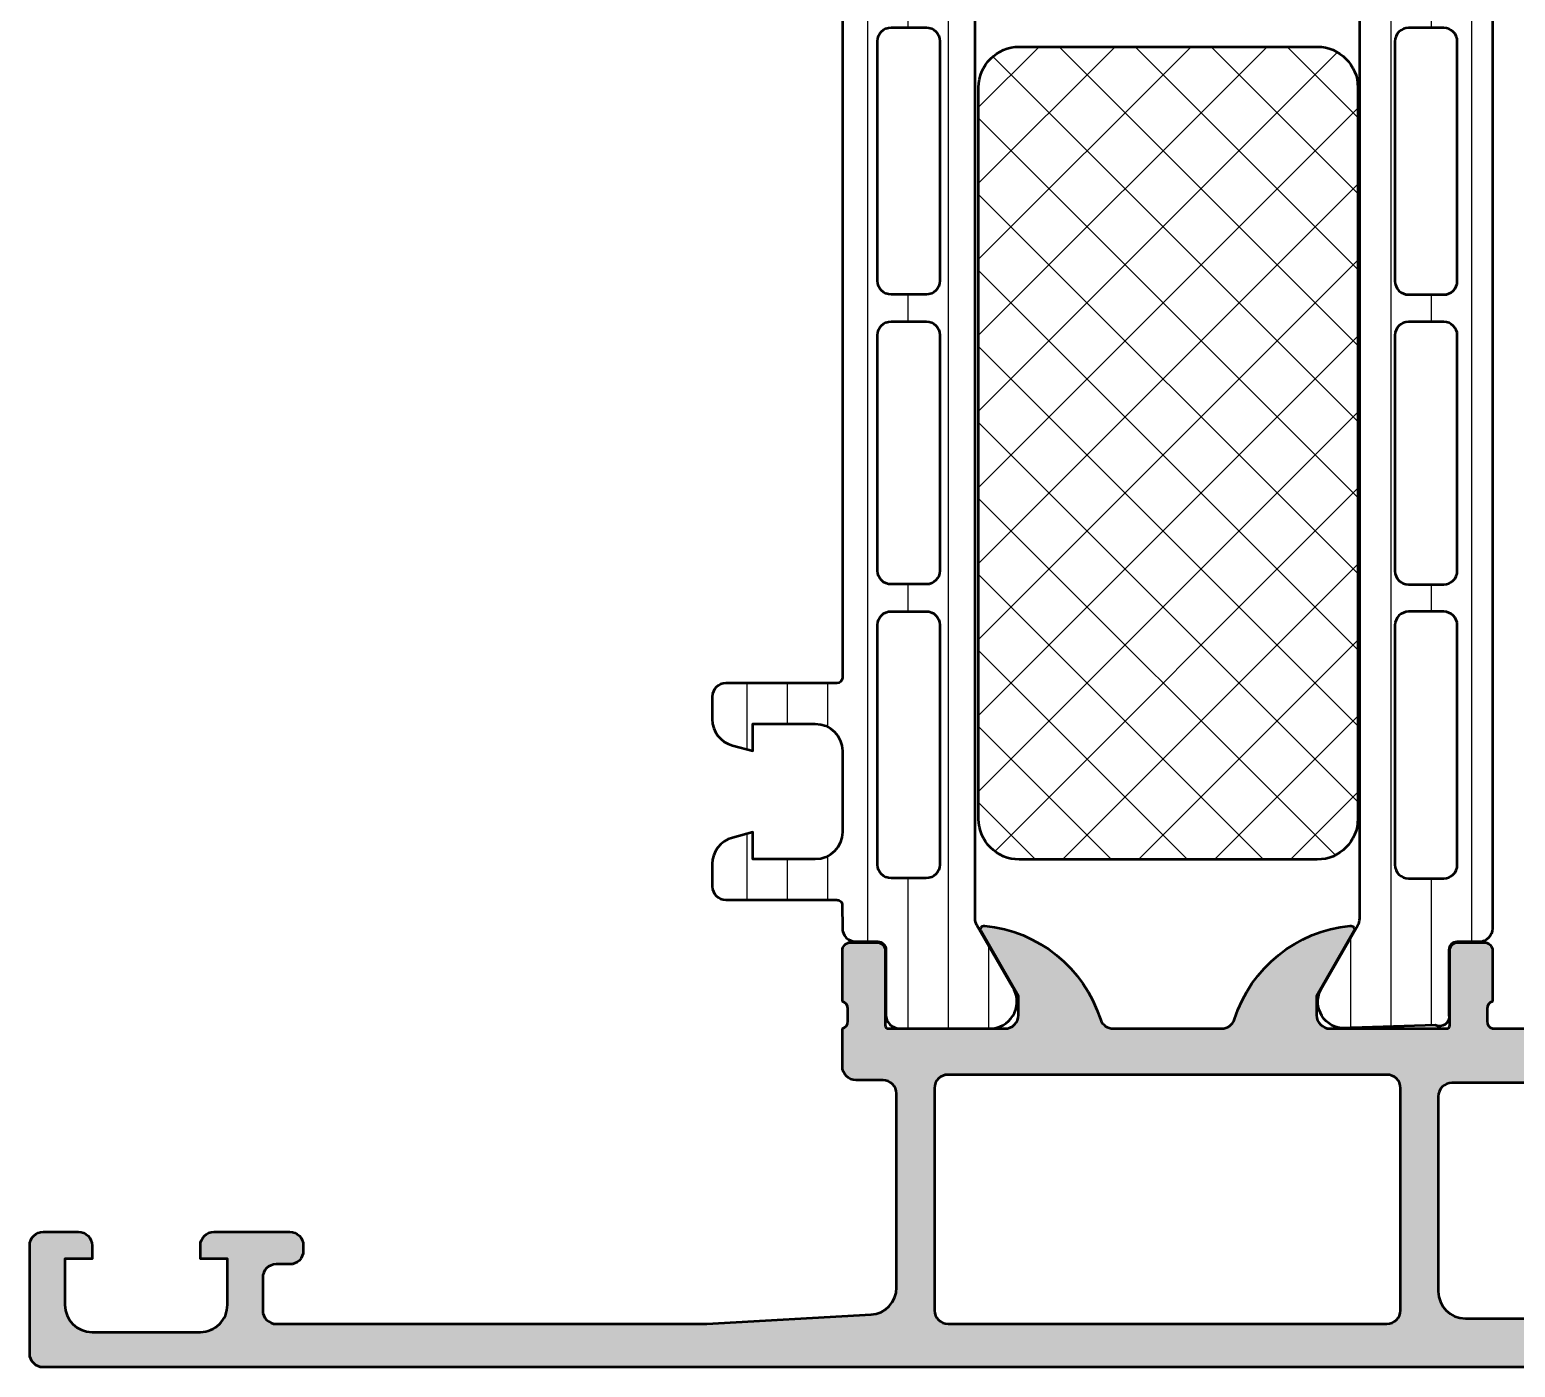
# Model space of a CAD drawing. Extents: x -25 to 59, y 0 to 75.
# Drawn here: x -25 to 29.8, y 0 to 49.4 of the extents above; entities that cross this region are included whole.
import ezdxf

# ---------------------------------------------------------------- set-up
doc = ezdxf.new("R2010")
doc.units = 0
for name, color, linetype, lineweight in [('0S-Alu contour', 7, 'Continuous', 50), ('0S-Alu hatch', 252, 'Continuous', 25), ('0S-Plastic contour', 254, 'Continuous', 50), ('0S-Plastic hatch', 253, 'Continuous', 25), ('0S-PT contour', 91, 'Continuous', 50), ('0S-PT hatch', 103, 'Continuous', 25)]:
    doc.layers.add(name, color=color, linetype=linetype, lineweight=lineweight)
pattern_1 = [(90, (0, 0), (-1.4859, 0), [])]

# ---------------------------------------------------------------- blocks, each defined once
blk = doc.blocks.new('347130__CFEBAF67_AD6A_44CB_8429_B326CF3AA786_')
at = {"layer": '0S-Alu hatch'}
h = blk.add_hatch(color=256, dxfattribs=at)
edge = h.paths.add_edge_path()
edge.add_line((33.79990386414283, 11.99997064208774), (33.79990386414283, 10.99999952698023))
edge.add_ellipse((33.29990081927386, 11.00000257184423), major_axis=(-0.5000030448782468, 0), ratio=1, start_angle=90.00035232923187, end_angle=179.9996510864114, ccw=False)
edge.add_line((33.29990389394516, 10.49999952697544), (27.5000000839209, 10.49999952697544))
edge.add_arc((27.49999644456426, 10.00000316633208), 0.4999963606566139, 89.99958295741384, 180.0004170428646)
edge.add_line((27.00000008392089, 9.999999526973014), (27.00000008392089, 2.800003055570414))
edge.add_arc((28.00001990706872, 2.800022878718237), 1.000019823344302, 180.0011357606123, 269.9988642398071)
edge.add_line((28.00000008392089, 1.800003055570414), (31.29998787688964, 1.800003055570414))
edge.add_arc((31.30001889232068, 2.799971920933785), 0.9999688658443677, 269.9982228913725, 360.0017839387354)
edge.add_line((32.29998775768036, 2.800003055568993), (32.29998775768036, 4.500000003812601))
edge.add_line((32.29998775768036, 4.500000003812601), (32.89999386119598, 4.500000003812601))
edge.add_line((32.89999386119598, 4.500000003812601), (34, 3.400001529691508))
edge.add_line((34, 3.400001529691508), (34, 0))
edge.add_line((34, 0), (-24.50000659179932, 0))
edge.add_ellipse((-24.50001022786223, 0.4999963639371146), major_axis=(-0.4999963639503421, 0), ratio=1, start_angle=-0.0004171022873720176, end_angle=90.00041666514761, ccw=False)
edge.add_line((-25.00000659179932, 0.500000003814762), (-25.00000659179932, 4.500000003812601))
edge.add_ellipse((-24.50001023115597, 4.500003643169236), major_axis=(-0.4999963606566033, 0), ratio=1, start_angle=-90.0004170425886, end_angle=0.00041704286462618256, ccw=False)
edge.add_line((-24.50000659179931, 5.000000003812601), (-23.19998828125246, 5.000000003812601))
edge.add_ellipse((-23.19996802631575, 4.500050774159845), major_axis=(-0.4999492300630659, 0), ratio=1, start_angle=179.9941815559629, end_angle=270.00232128047844, ccw=False)
edge.add_line((-22.70001879883057, 4.500000003812772), (-22.70001879883057, 4.000000003812601))
edge.add_line((-22.70001879883057, 4.000000003812601), (-23.70001879883057, 4.000000003812601))
edge.add_line((-23.70001879883057, 4.000000003812601), (-23.70001879883057, 2.300003055570414))
edge.add_arc((-22.69997562033102, 2.300046234069966), 1.000043179431696, 180.002473839011, 269.9975261610281)
edge.add_line((-22.70001879883057, 1.300003055570414), (-18.69998828125243, 1.300003055570414))
edge.add_arc((-18.6999715491229, 2.299955806839037), 0.9999527514086096, 269.9990412742975, 360.0027072808267)
edge.add_line((-17.70001879883056, 2.300003055570684), (-17.70001879883058, 4.000000003812601))
edge.add_line((-17.70001879883058, 4.000000003812601), (-18.70001879883057, 4.000000003812601))
edge.add_line((-18.70001879883057, 4.000000003812601), (-18.70001879883057, 4.500000003812601))
edge.add_ellipse((-18.19997006305657, 4.4999512680386), major_axis=(-0.5000487381489455, 0), ratio=1, start_angle=270.00558416400594, end_angle=359.99441583604505, ccw=False)
edge.add_line((-18.20001879883055, 5.000000003812601), (-15.40000048828372, 5.000000003812601))
edge.add_ellipse((-15.399986688299, 4.500013803797315), major_axis=(-0.4999862002057379, 0), ratio=1, start_angle=179.9984185945516, end_angle=270.0015814054101, ccw=False)
edge.add_line((-14.9000004882837, 4.500000003812246), (-14.9000004882837, 4.300003055570414))
edge.add_ellipse((-15.39998760670751, 4.299990173994231), major_axis=(-0.4999871185897497, 0), ratio=1, start_angle=89.9985238420715, end_angle=180.0014761580921, ccw=False)
edge.add_line((-15.4000004882837, 3.800003055570414), (-15.9000004882837, 3.800003055570414))
edge.add_arc((-15.89999774741607, 3.300000314702799), 0.5000027408751319, 90.00031407857217, 179.9996859215192)
edge.add_line((-16.40000048828369, 3.300003055569618), (-16.4000004882837, 2.099998477933695))
edge.add_arc((-15.90000412764034, 2.09999483857706), 0.4999963606566104, 179.9995829571354, 270.0004170425862)
edge.add_line((-15.9000004882837, 1.599998477933695), (-6.5917993304e-06, 1.599998477933695))
edge.add_line((-6.5917993304e-06, 1.599998477933695), (6.057028854367666, 1.946113590238383))
edge.add_arc((6.000000829264611, 2.944476824613388), 0.9999906716559225, 273.2692693520103, 360.0006706298243)
edge.add_line((6.999991500852035, 2.944488529202686), (6.999991500852048, 10.09999800109652))
edge.add_arc((6.499991500852037, 10.09999800109652), 0.5000000000000107, 0, 90.0000000000004)
edge.add_line((6.499991500852034, 10.59999800109654), (5.500029919431146, 10.59999800109654))
edge.add_ellipse((5.500029919431146, 11.09999800109653), major_axis=(-0.4999999999999965, 0), ratio=1, start_angle=0, end_angle=90, ccw=False)
edge.add_line((5.00002991943115, 11.09999800109653), (5.00002991943115, 12.49997064208774))
edge.add_arc((4.921193472888121, 12.76749123408086), 0.2788950563274202, 286.4198764194897, 361.164589374096)
edge.add_line((5.200030919431154, 12.77315964207922), (5.20003091943115, 13.22675364207923))
edge.add_arc((4.921162823787988, 13.23241430155629), 0.2789255417371434, 358.8371299271138, 433.5754054446454)
edge.add_line((5.000029919431153, 13.49995764207922), (5.000029919431153, 15.37996864208774))
edge.add_ellipse((5.300029919431161, 15.37996864208773), major_axis=(-0.3000000000000078, 0), ratio=1, start_angle=269.9999999999993, end_angle=360, ccw=False)
edge.add_line((5.300029919431165, 15.67996864208774), (6.280004238473932, 15.67996864208774))
edge.add_ellipse((6.28000423847394, 15.37996864208774), major_axis=(-0.3000000000000007, 0), ratio=1, start_angle=180, end_angle=270.00000000000136, ccw=False)
edge.add_line((6.58000423847394, 15.37996864208774), (6.580004238473933, 12.61997064208773))
edge.add_arc((6.700004238473924, 12.61997064208774), 0.1199999999999903, 180, 270.0000000000033)
edge.add_line((6.700004238473931, 12.49997064208775), (11.00002991943114, 12.49997064208774))
edge.add_arc((11.00002991943114, 12.99997064208774), 0.5000000000000018, 269.9999999999996, 360)
edge.add_line((11.50002991943114, 12.99997064208774), (11.50002991943114, 13.69997064208775))
edge.add_line((11.50002991943114, 13.69997064208775), (10.11853446180878, 16.0927909651153))
edge.add_ellipse((10.23814970407944, 16.16185085743945), major_axis=(-0.1381197846482925, 0), ratio=1, start_angle=-95.62257755079662, end_angle=29.999999999997897, ccw=False)
edge.add_ellipse((9.761806678257347, 11.32336178023993), major_axis=(-4.999999999999999, 0), ratio=1, start_angle=197.7484163560701, end_angle=264.3774224492065, ccw=False)
edge.add_arc((15.00002991943114, 12.99997064208774), 0.4999999999999938, 197.7484163560697, 269.9999999999996)
edge.add_line((15.00002991943114, 12.49997064208774), (19.00002991943115, 12.49997064208774))
edge.add_arc((19.00002991943111, 12.99997064208762), 0.4999999999998828, 270.0000000000049, 342.2515836439347)
edge.add_ellipse((24.23825316060492, 11.32336178023981), major_axis=(-5.000000000000123, 0), ratio=1, start_angle=275.6225775507931, end_angle=342.2515836439294, ccw=False)
edge.add_ellipse((23.76191013478285, 16.16185085743945), major_axis=(-0.1381197846483057, 0), ratio=1, start_angle=149.9999999999967, end_angle=275.62257755079366, ccw=False)
edge.add_line((23.88152537705352, 16.09279096511528), (22.50002991943115, 13.69997064208775))
edge.add_line((22.50002991943115, 13.69997064208775), (22.50002991943114, 12.99997064208774))
edge.add_arc((23.00002991943115, 12.99997064208774), 0.5000000000000018, 180, 270)
edge.add_line((23.00002991943115, 12.49997064208774), (27.30005560038835, 12.49997064208774))
edge.add_arc((27.30005560038835, 12.61997064208775), 0.1200000000000028, 270, 360)
edge.add_line((27.42005560038835, 12.61997064208775), (27.42005560038835, 15.37996864208774))
edge.add_ellipse((27.72005560038836, 15.37996864208774), major_axis=(-0.3000000000000043, 0), ratio=1, start_angle=270, end_angle=360, ccw=False)
edge.add_line((27.72005560038836, 15.67996864208775), (28.70002991943115, 15.67996864208775))
edge.add_ellipse((28.70002991943115, 15.37996864208775), major_axis=(-0.2999999999999971, 0), ratio=1, start_angle=180, end_angle=270, ccw=False)
edge.add_line((29.00002991943114, 15.37996864208775), (29.00002991943114, 13.49995764207924))
edge.add_arc((29.07889701507431, 13.2324143015563), 0.278925541737147, 106.4245945553546, 181.1628700728862)
edge.add_line((28.80002891943114, 13.22675364207924), (28.80002891943114, 12.77315964207923))
edge.add_arc((29.07886636597418, 12.76749123408086), 0.278895056327428, 178.8354106259031, 253.5801235805085)
edge.add_line((29.00002991943114, 12.49997064208774), (33.29990386414284, 12.49997064208775))
edge.add_ellipse((33.29990386414284, 11.99997064208774), major_axis=(-0.5000000000000018, 0), ratio=1, start_angle=180, end_angle=270, ccw=False)
edge = h.paths.add_edge_path()
edge.add_arc((25.09998329925292, 2.100006107328226), 0.5, 270, 360)
edge.add_line((25.59998329925293, 2.100006107328226), (25.59998329925293, 10.29999494933872))
edge.add_arc((25.09998329925292, 10.29999494933872), 0.5, 0, 90)
edge.add_line((25.09998329925292, 10.79999494933872), (8.899985397336417, 10.79999494933872))
edge.add_arc((8.899985397336417, 10.29999494933872), 0.5, 90, 180)
edge.add_line((8.399985397336417, 10.29999494933872), (8.399985397336415, 2.100006107328226))
edge.add_arc((8.899985397336415, 2.100006107328226), 0.4999999999999996, 180, 270)
edge.add_line((8.899985397336415, 1.600006107328226), (25.09998329925292, 1.600006107328226))
at = {"layer": '0S-Alu contour', "color": 7}
for points in [[(11.50002991943114, 12.99997064208774), (11.50002991943114, 13.69997064208775), (10.11853446180878, 16.0927909651153)], [(23.88152537705352, 16.09279096511528), (22.50002991943115, 13.69997064208775), (22.50002991943114, 12.99997064208774)], [(5.000029919431153, 13.49995764207922), (5.000029919431153, 15.37996864208774)], [(5.300029919431165, 15.67996864208774), (6.280004238473932, 15.67996864208774)], [(6.58000423847394, 15.37996864208774), (6.580004238473933, 12.61997064208773)], [(27.42005560038835, 12.61997064208775), (27.42005560038835, 15.37996864208774)], [(27.72005560038836, 15.67996864208775), (28.70002991943115, 15.67996864208775)], [(29.00002991943114, 15.37996864208775), (29.00002991943114, 13.49995764207924)], [(5.200030919431154, 12.77315964207922), (5.20003091943115, 13.22675364207923)], [(28.80002891943114, 13.22675364207924), (28.80002891943114, 12.77315964207923)], [(5.00002991943115, 11.09999800109653), (5.00002991943115, 12.49997064208774)], [(6.700004238473931, 12.49997064208775), (11.00002991943114, 12.49997064208774)], [(15.00002991943114, 12.49997064208774), (19.00002991943115, 12.49997064208774)], [(23.00002991943115, 12.49997064208774), (27.30005560038835, 12.49997064208774)], [(29.00002991943114, 12.49997064208774), (33.29990386414284, 12.49997064208775)], [(6.499991500852034, 10.59999800109654), (5.500029919431146, 10.59999800109654)], [(25.09998329925292, 10.79999494933872), (8.899985397336417, 10.79999494933872)], [(33.29990389394516, 10.49999952697544), (27.5000000839209, 10.49999952697544)], [(6.999991500852035, 2.944488529202686), (6.999991500852048, 10.09999800109652)], [(8.399985397336417, 10.29999494933872), (8.399985397336415, 2.100006107328226)], [(25.59998329925293, 2.100006107328226), (25.59998329925293, 10.29999494933872)], [(27.00000008392089, 9.999999526973014), (27.00000008392089, 2.800003055570414)], [(-24.50000659179931, 5.000000003812601), (-23.19998828125246, 5.000000003812601)], [(-18.20001879883055, 5.000000003812601), (-15.40000048828372, 5.000000003812601)], [(-25.00000659179932, 0.500000003814762), (-25.00000659179932, 4.500000003812601)], [(32.29998775768036, 2.800003055568993), (32.29998775768036, 4.500000003812601), (32.89999386119598, 4.500000003812601), (34, 3.400001529691508), (34, 0), (-24.50000659179932, 0)], [(-22.70001879883057, 4.500000003812772), (-22.70001879883057, 4.000000003812601), (-23.70001879883057, 4.000000003812601), (-23.70001879883057, 2.300003055570414)], [(-17.70001879883056, 2.300003055570684), (-17.70001879883058, 4.000000003812601), (-18.70001879883057, 4.000000003812601), (-18.70001879883057, 4.500000003812601)], [(-14.9000004882837, 4.500000003812246), (-14.9000004882837, 4.300003055570414)], [(-16.40000048828369, 3.300003055569618), (-16.4000004882837, 2.099998477933695)], [(-15.4000004882837, 3.800003055570414), (-15.9000004882837, 3.800003055570414)], [(-15.9000004882837, 1.599998477933695), (-6.5917993304e-06, 1.599998477933695), (6.057028854367666, 1.946113590238383)], [(28.00000008392089, 1.800003055570414), (31.29998787688964, 1.800003055570414)], [(-22.70001879883057, 1.300003055570414), (-18.69998828125243, 1.300003055570414)], [(8.899985397336415, 1.600006107328226), (25.09998329925292, 1.600006107328226)]]:
    blk.add_lwpolyline(points, dxfattribs=at)
at = {"layer": '0S-Alu contour', "color": 7, "extrusion": (0, 0, -1)}
for centre, radius, start, end in [((-10.23814970407944, 16.16185085743945), 0.1381197846482925, 330.0000000000021, 95.62257755079658), ((-9.761806678257347, 11.32336178023993), 4.999999999999999, 95.62257755079352, 162.2515836439299), ((-24.23825316060492, 11.32336178023981), 5.000000000000123, 17.7484163560706, 84.3774224492069), ((-23.76191013478285, 16.16185085743945), 0.1381197846483057, 84.37742244920634, 210.0000000000033), ((-5.300029919431161, 15.37996864208773), 0.3000000000000078, 0, 90.00000000000067), ((-6.28000423847394, 15.37996864208774), 0.3000000000000007, 89.99999999999864, 180), ((-27.72005560038836, 15.37996864208774), 0.3000000000000043, 0, 90), ((-28.70002991943115, 15.37996864208775), 0.2999999999999971, 90, 180), ((-5.500029919431146, 11.09999800109653), 0.4999999999999965, 270, 0), ((24.50001023115597, 4.500003643169236), 0.4999963606566033, 359.9995829571354, 90.0004170425886), ((23.19996802631575, 4.500050774159845), 0.4999492300630659, 89.99767871952156, 180.0058184440372), ((18.19997006305657, 4.4999512680386), 0.5000487381489455, 0.0055841639549441, 89.99441583599408), ((15.399986688299, 4.500013803797315), 0.4999862002057379, 89.99841859458994, 180.0015814054484), ((15.39998760670751, 4.299990173994231), 0.4999871185897497, 179.9985238419079, 270.0014761579285), ((24.50001022786223, 0.4999963639371146), 0.4999963639503421, 269.9995833348524, 0.0004171022873881)]:
    blk.add_arc(centre, radius, start, end, dxfattribs=at)
at = {"layer": '0S-Alu contour', "color": 7}
for centre, radius, start, end in [((4.921162823787988, 13.23241430155629), 0.2789255417371434, 358.8371299271138, 73.57540544464544), ((29.07889701507431, 13.2324143015563), 0.278925541737147, 106.4245945553546, 181.1628700728862), ((4.921193472888121, 12.76749123408086), 0.2788950563274202, 286.4198764194897, 1.164589374095985), ((6.700004238473924, 12.61997064208774), 0.1199999999999903, 180, 270.0000000000033), ((11.00002991943114, 12.99997064208774), 0.5000000000000018, 269.9999999999996, 0), ((15.00002991943114, 12.99997064208774), 0.4999999999999938, 197.7484163560697, 269.9999999999996), ((19.00002991943111, 12.99997064208762), 0.4999999999998828, 270.0000000000049, 342.2515836439347), ((23.00002991943115, 12.99997064208774), 0.5000000000000018, 180, 270), ((27.30005560038835, 12.61997064208775), 0.1200000000000028, 270, 0), ((29.07886636597418, 12.76749123408086), 0.278895056327428, 178.8354106259031, 253.5801235805085), ((6.499991500852037, 10.09999800109652), 0.5000000000000107, 0, 90.0000000000004), ((8.899985397336417, 10.29999494933872), 0.5, 90, 180), ((25.09998329925292, 10.29999494933872), 0.5, 0, 90), ((27.49999644456426, 10.00000316633208), 0.4999963606566139, 89.99958295741384, 180.0004170428646), ((-15.89999774741607, 3.300000314702799), 0.5000027408751319, 90.00031407857217, 179.9996859215192), ((6.000000829264611, 2.944476824613388), 0.9999906716559225, 273.2692693520103, 0.000670629824406), ((28.00001990706872, 2.800022878718237), 1.000019823344302, 180.0011357606123, 269.9988642398071), ((-22.69997562033102, 2.300046234069966), 1.000043179431696, 180.002473839011, 269.9975261610281), ((-18.6999715491229, 2.299955806839037), 0.9999527514086096, 269.9990412742975, 0.0027072808266599), ((-15.90000412764034, 2.09999483857706), 0.4999963606566104, 179.9995829571354, 270.0004170425862), ((8.899985397336415, 2.100006107328226), 0.4999999999999996, 180, 270), ((25.09998329925292, 2.100006107328226), 0.5, 270, 0)]:
    blk.add_arc(centre, radius, start, end, dxfattribs=at)
blk = doc.blocks.new('284031__4D6A6864_2C99_44A6_B55B_17BB6EF23F01___2649BEF6_AC04_47E5_A611_913F20BE0644_')
at = {"layer": '0S-Plastic hatch'}
h = blk.add_hatch(dxfattribs=at)
h.set_pattern_fill('ANSI31', color=256, scale=0.4680000000000001, angle=45, style=0)
h.set_pattern_definition(pattern_1)
edge = h.paths.add_edge_path()
edge.add_arc((5.499997320859798, 51.29260796640057), 0.4999973210979491, 89.99761772008348, 179.9982316841069)
edge.add_line((5, 51.29262339778484), (4.999977078441994, 25.45125658823265))
edge.add_ellipse((4.79583821281997, 25.45537538707201), major_axis=(-0.204180412775873, 0), ratio=1, start_angle=90.4850610657175, end_angle=178.8441310561823, ccw=False)
edge.add_line((4.797566765715235, 25.25120229122876), (0.6975667657269513, 25.25120229122875))
edge.add_arc((0.6975667657269654, 24.75120229122881), 0.4999999999999539, 90.0000000000016, 180)
edge.add_line((0.1975667657270115, 24.75120229122881), (0.197566765727008, 23.92045306784114))
edge.add_arc((1.197566765727078, 23.92045306784118), 1.000000000000071, 180, 254.9999999989172)
edge.add_line((0.9387477206062834, 22.95452724155693), (1.697566765726951, 22.75120229122875))
edge.add_line((1.697566765726951, 22.75120229122875), (1.697566765726944, 23.75120229122875))
edge.add_line((1.697566765726944, 23.75120229122875), (3.997566765715355, 23.75120229122875))
edge.add_ellipse((3.995857731874253, 22.74707631855112), major_axis=(-1.004127427074101, 0), ratio=1, start_angle=180.2298596784872, end_angle=269.90248202491375, ccw=False)
edge.add_line((4.999977078441992, 22.75110467439829), (4.999977078441987, 19.75122632025462))
edge.add_ellipse((3.995857519994093, 19.75532877543038), major_axis=(-1.00412793895801, 0), ratio=1, start_angle=90.09753001532022, end_angle=179.7659122786875, ccw=False)
edge.add_line((3.997566765715299, 18.75120229122875), (1.69756676572695, 18.75120229122875))
edge.add_line((1.69756676572695, 18.75120229122875), (1.697566765726837, 19.75120229122869))
edge.add_line((1.697566765726837, 19.75120229122869), (0.9387477206062698, 19.54787734087044))
edge.add_arc((1.197566765726943, 18.58195151458674), 0.9999999999995162, 105.0000000010843, 180)
edge.add_line((0.1975667657274278, 18.58195151458674), (0.197566765726944, 17.75120229122875))
edge.add_arc((0.6975667657269725, 17.75120229122878), 0.5000000000000285, 180, 269.9999999999976)
edge.add_line((0.6975667657269512, 17.25120229122875), (4.797566765715317, 17.25120229122875))
edge.add_ellipse((4.797566765715328, 17.05120229122877), major_axis=(-0.1999999999999673, 0), ratio=1, start_angle=180, end_angle=270.00000000000307, ccw=False)
edge.add_line((4.997566765715295, 17.05120229122877), (4.998887310705243, 16.21013004610088))
edge.add_arc((5.49888463137102, 16.21010925689816), 0.4999973210979704, 179.9976177199981, 269.9982316841403)
edge.add_line((5.498869199986718, 15.71011193603832), (6.309200532801622, 15.71008330962011))
edge.add_ellipse((6.309189666567303, 15.41008330981692), major_axis=(-0.2999999999999916, 0), ratio=1, start_angle=179.9979247021016, end_angle=269.99792470211383, ccw=False)
edge.add_line((6.609189666370503, 15.41007244358253), (6.608770786157717, 13.0100740742441))
edge.add_arc((7.108766763172721, 13.0100533243742), 0.4999959774455648, 179.9976222209284, 269.9982271832997)
edge.add_line((7.10875129255296, 12.51005734716798), (10.58529278835881, 12.50993069970388))
edge.add_arc((10.4430179914446, 13.4997539283803), 0.999996070924477, 278.1795327540127, 392.7249408019537)
edge.add_line((11.28429022210338, 14.04035838247478), (9.965903224316332, 16.32406298372988))
edge.add_ellipse((10.39892499606772, 16.5740472738396), major_axis=(-0.5000000001123741, 0), ratio=1, start_angle=-0.0020153890699816657, end_angle=29.997921298386075, ccw=False)
edge.add_line((9.898924996264675, 16.57406486142708), (9.900011308697387, 50.92833361702788))
edge.add_ellipse((10.4000113084035, 50.92831498385518), major_axis=(-0.5000000000533111, 0), ratio=1, start_angle=329.9979281044822, end_angle=359.99786479591927, ccw=False)
edge.add_line((9.967007647097862, 51.17833064206326), (11.2855600765546, 53.46193973131244))
edge.add_arc((10.44432701033438, 54.00260512706299), 0.9999960709244712, 327.2709086022711, 441.816316650216)
edge.add_line((10.58667351121613, 54.99241804653369), (7.110132015410305, 54.99254469399776))
edge.add_arc((7.110111265540404, 54.49254871698272), 0.4999959774456003, 89.99762222092833, 179.9982271832751)
edge.add_line((6.610115288334146, 54.49256418760271), (6.610360308914974, 52.09256579421701))
edge.add_ellipse((6.31036030911174, 52.09257666045134), major_axis=(-0.3000000000000254, 0), ratio=1, start_angle=89.99792470212071, end_angle=179.9979247021016, ccw=False)
edge.add_line((6.310349442877456, 51.79257666064811), (5.500018110062531, 51.79260528706632))
edge = h.paths.add_edge_path()
edge.add_ellipse((6.799448700730956, 40.10119604774749), major_axis=(-0.5000000021572895, 0), ratio=1, start_angle=0, end_angle=90.00189908949841, ccw=False)
edge.add_line((6.299448698573667, 40.10119604587006), (6.299448698573677, 48.95118994235432))
edge.add_ellipse((6.799448700661266, 48.95118994053621), major_axis=(-0.5000000020876216, 0), ratio=1, start_angle=269.9981008973781, end_angle=360, ccw=False)
edge.add_line((6.799465273458126, 49.45118994234918), (8.099459379726026, 49.45118994234918))
edge.add_ellipse((8.099463019082641, 48.95119358170581), major_axis=(-0.499996360656621, 0), ratio=1, start_angle=179.9995829571355, end_angle=270.0004170425837, ccw=False)
edge.add_line((8.599459379726017, 48.95118994234675), (8.599459379726031, 40.10119604586718))
edge.add_ellipse((8.09946301908278, 40.10119240650811), major_axis=(-0.4999963606564967, 0), ratio=1, start_angle=89.99958295740163, end_angle=180.0004170428646, ccw=False)
edge.add_line((8.099459379726039, 39.60119604586486), (6.799465273413294, 39.60119604586486))
edge = h.paths.add_edge_path()
edge.add_ellipse((8.099463019093086, 27.40119358240433), major_axis=(-0.4999963606565571, 0), ratio=1, start_angle=179.9995829571355, end_angle=270.00041704259223, ccw=False)
edge.add_line((8.599459379736398, 27.40118994304764), (8.599459379736402, 18.55121130535757))
edge.add_ellipse((8.099444120947346, 18.55121130535237), major_axis=(-0.5000152587890554, 0), ratio=1, start_angle=89.9999999999988, end_angle=180, ccw=False)
edge.add_line((8.099444120947336, 18.05119604656332), (6.799433439794992, 18.05119604656332))
edge.add_ellipse((6.799433439794985, 18.55118078777423), major_axis=(-0.4999847412109269, 0), ratio=1, start_angle=0, end_angle=90.0000000000008, ccw=False)
edge.add_line((6.299448698584058, 18.55118078777423), (6.299448698584058, 27.40118994305278))
edge.add_ellipse((6.799448700671669, 27.40118994123469), major_axis=(-0.5000000020876109, 0), ratio=1, start_angle=269.9981008973833, end_angle=360, ccw=False)
edge.add_line((6.799465273468482, 27.90118994304764), (8.099459379736398, 27.90118994304764))
edge = h.paths.add_edge_path()
edge.add_ellipse((8.099459379736391, 38.1011960465633), major_axis=(-0.5000000000000142, 0), ratio=1, start_angle=180, end_angle=269.999999998808, ccw=False)
edge.add_line((8.599459379736405, 38.10119604656852), (8.599459379736402, 29.40118994305284))
edge.add_ellipse((8.099459379736395, 29.40118994304764), major_axis=(-0.4999999999999965, 0), ratio=1, start_angle=90.00000000000159, end_angle=180, ccw=False)
edge.add_line((8.099459379736407, 28.90118994304765), (6.799448698584055, 28.90118994304764))
edge.add_ellipse((6.799448698584048, 29.40118994304763), major_axis=(-0.4999999999999929, 0), ratio=1, start_angle=0, end_angle=90.0000000000008, ccw=False)
edge.add_line((6.299448698584055, 29.40118994304763), (6.299448698584041, 38.10119604656853))
edge.add_ellipse((6.799448698584048, 38.10119604656332), major_axis=(-0.5000000000000142, 0), ratio=1, start_angle=269.99999999880635, end_angle=360, ccw=False)
edge.add_line((6.799448698594464, 38.60119604656333), (8.099459379746794, 38.60119604656332))
at = {"layer": '0S-Alu contour', "color": 7}
for points in [[(6.799465273458126, 49.45118994234918), (8.099459379726026, 49.45118994234918)], [(6.299448698573667, 40.10119604587006), (6.299448698573677, 48.95118994235432)], [(8.599459379726017, 48.95118994234675), (8.599459379726031, 40.10119604586718)], [(8.099459379726039, 39.60119604586486), (6.799465273413294, 39.60119604586486)], [(6.799448698594464, 38.60119604656333), (8.099459379746794, 38.60119604656332)], [(6.299448698584055, 29.40118994304763), (6.299448698584041, 38.10119604656853)], [(8.599459379736405, 38.10119604656852), (8.599459379736402, 29.40118994305284)], [(8.099459379736407, 28.90118994304765), (6.799448698584055, 28.90118994304764)], [(6.799465273468482, 27.90118994304764), (8.099459379736398, 27.90118994304764)], [(6.299448698584058, 18.55118078777423), (6.299448698584058, 27.40118994305278)], [(8.599459379736398, 27.40118994304764), (8.599459379736402, 18.55121130535757)], [(8.099444120947336, 18.05119604656332), (6.799433439794992, 18.05119604656332)]]:
    blk.add_lwpolyline(points, dxfattribs=at)
at = {"layer": '0S-Alu contour', "color": 7, "extrusion": (0, 0, -1)}
for centre, radius, start, end in [((-6.799448700661266, 48.95118994053621), 0.5000000020876216, 0, 90.00189910262193), ((-8.099463019082641, 48.95119358170581), 0.499996360656621, 89.9995829574163, 180.0004170428646), ((-6.799448700730956, 40.10119604774749), 0.5000000021572895, 269.9981009105016, 0), ((-8.09946301908278, 40.10119240650811), 0.4999963606564967, 179.9995829571354, 270.0004170425984), ((-6.799448698584048, 38.10119604656332), 0.5000000000000142, 0, 90.00000000119365), ((-8.099459379736391, 38.1011960465633), 0.5000000000000142, 90.00000000119202, 180), ((-6.799448698584048, 29.40118994304763), 0.4999999999999929, 269.9999999999992, 0), ((-8.099459379736395, 29.40118994304764), 0.4999999999999965, 180, 269.9999999999984), ((-6.799448700671669, 27.40118994123469), 0.5000000020876109, 0, 90.00189910261665), ((-8.099463019093086, 27.40119358240433), 0.4999963606565571, 89.99958295740775, 180.0004170428646), ((-6.799433439794985, 18.55118078777423), 0.4999847412109269, 269.9999999999992, 0), ((-8.099444120947346, 18.55121130535237), 0.5000152587890554, 180, 270.0000000000012)]:
    blk.add_arc(centre, radius, start, end, dxfattribs=at)
at = {"layer": '0S-Plastic contour', "color": 7}
for points in [[(10.58667351121613, 54.99241804653369), (7.110132015410305, 54.99254469399776)], [(6.610115288334146, 54.49256418760271), (6.610360308914974, 52.09256579421701)], [(9.967007647097862, 51.17833064206326), (11.2855600765546, 53.46193973131244)], [(6.310349442877456, 51.79257666064811), (5.500018110062531, 51.79260528706632)], [(5, 51.29262339778484), (4.999977078441994, 25.45125658823265)], [(9.898924996264675, 16.57406486142708), (9.900011308697387, 50.92833361702788)], [(4.797566765715235, 25.25120229122876), (0.6975667657269513, 25.25120229122875)], [(0.1975667657270115, 24.75120229122881), (0.197566765727008, 23.92045306784114)], [(0.9387477206062834, 22.95452724155693), (1.697566765726951, 22.75120229122875), (1.697566765726944, 23.75120229122875), (3.997566765715355, 23.75120229122875)], [(4.999977078441992, 22.75110467439829), (4.999977078441987, 19.75122632025462)], [(3.997566765715299, 18.75120229122875), (1.69756676572695, 18.75120229122875), (1.697566765726837, 19.75120229122869), (0.9387477206062698, 19.54787734087044)], [(0.1975667657274278, 18.58195151458674), (0.197566765726944, 17.75120229122875)], [(0.6975667657269512, 17.25120229122875), (4.797566765715317, 17.25120229122875)], [(4.997566765715295, 17.05120229122877), (4.998887310705243, 16.21013004610088)], [(11.28429022210338, 14.04035838247478), (9.965903224316332, 16.32406298372988)], [(5.498869199986718, 15.71011193603832), (6.309200532801622, 15.71008330962011)], [(6.609189666370503, 15.41007244358253), (6.608770786157717, 13.0100740742441)], [(7.10875129255296, 12.51005734716798), (10.58529278835881, 12.50993069970388)]]:
    blk.add_lwpolyline(points, dxfattribs=at)
for centre, radius, start, end in [((7.110111265540404, 54.49254871698272), 0.4999959774456003, 89.99762222092833, 179.9982271832751), ((10.44432701033438, 54.00260512706299), 0.9999960709244712, 327.2709086022711, 81.81631665021601), ((5.499997320859798, 51.29260796640057), 0.4999973210979491, 89.99761772008348, 179.9982316841069), ((0.6975667657269654, 24.75120229122881), 0.4999999999999539, 90.0000000000016, 180), ((1.197566765727078, 23.92045306784118), 1.000000000000071, 180, 254.9999999989172), ((1.197566765726943, 18.58195151458674), 0.9999999999995162, 105.0000000010843, 180), ((0.6975667657269725, 17.75120229122878), 0.5000000000000285, 180, 269.9999999999976), ((5.49888463137102, 16.21010925689816), 0.4999973210979704, 179.9976177199981, 269.9982316841403), ((10.4430179914446, 13.4997539283803), 0.999996070924477, 278.1795327540127, 32.7249408019537), ((7.108766763172721, 13.0100533243742), 0.4999959774455648, 179.9976222209284, 269.9982271832997)]:
    blk.add_arc(centre, radius, start, end, dxfattribs=at)
at = {"layer": '0S-Plastic contour', "color": 7, "extrusion": (0, 0, -1)}
for centre, radius, start, end in [((-6.31036030911174, 52.09257666045134), 0.3000000000000254, 180.0020752978985, 270.0020752978793), ((-10.4000113084035, 50.92831498385518), 0.5000000000533111, 0.0021352040807048, 30.0020718955178), ((-4.79583821281997, 25.45537538707201), 0.204180412775873, 181.1558689438178, 269.5149389342825), ((-3.995857731874253, 22.74707631855112), 1.004127427074101, 90.09751797508622, 179.7701403215128), ((-3.995857519994093, 19.75532877543038), 1.00412793895801, 180.2340877213126, 269.9024699846798), ((-4.797566765715328, 17.05120229122877), 0.1999999999999673, 89.99999999999694, 180), ((-10.39892499606772, 16.5740472738396), 0.5000000001123741, 330.002078701614, 0.0020153890700116), ((-6.309189666567303, 15.41008330981692), 0.2999999999999916, 90.00207529788617, 180.0020752978985)]:
    blk.add_arc(centre, radius, start, end, dxfattribs=at)
blk = doc.blocks.new('368560__180A0826_8FCD_4A8E_B8BC_94CDCCC1B167_')
at = {"layer": '0S-PT hatch'}
h = blk.add_hatch(dxfattribs=at)
h.set_pattern_fill('ANSI37', color=256, scale=0.625, angle=90, style=0)
h.set_pattern_definition([(135, (0, 0), (-1.403165018917055, -1.403165018917055), []), (225, (0, 0), (1.403165018917055, -1.403165018917055), [])])
edge = h.paths.add_edge_path()
edge.add_line((11.52893261628599, 48.74133491530958), (22.52893261628599, 48.74133491530958))
edge.add_ellipse((22.52893261628599, 47.24133491530958), major_axis=(-1.5, 0), ratio=1, start_angle=180, end_angle=270, ccw=False)
edge.add_line((24.02893261628599, 47.24133491530958), (24.028932616286, 20.24133491530958))
edge.add_ellipse((22.528932616286, 20.24133491530958), major_axis=(-1.5, 0), ratio=1, start_angle=90, end_angle=180, ccw=False)
edge.add_line((22.528932616286, 18.74133491530958), (11.528932616286, 18.74133491530958))
edge.add_ellipse((11.528932616286, 20.24133491530958), major_axis=(-1.5, 0), ratio=1, start_angle=0, end_angle=90, ccw=False)
edge.add_line((10.028932616286, 20.24133491530958), (10.02893261628599, 47.24133491530958))
edge.add_ellipse((11.52893261628599, 47.24133491530958), major_axis=(-1.499999999999996, 0), ratio=1, start_angle=270.0000000000001, end_angle=360, ccw=False)
at = {"layer": '0S-PT contour', "color": 7}
for points in [[(11.52893261628599, 48.74133491530958), (22.52893261628599, 48.74133491530958)], [(10.028932616286, 20.24133491530958), (10.02893261628599, 47.24133491530958)], [(24.02893261628599, 47.24133491530958), (24.028932616286, 20.24133491530958)], [(22.528932616286, 18.74133491530958), (11.528932616286, 18.74133491530958)]]:
    blk.add_lwpolyline(points, dxfattribs=at)
at = {"layer": '0S-PT contour', "color": 7, "extrusion": (0, 0, -1)}
for centre, radius, start, end in [((-11.52893261628599, 47.24133491530958), 1.499999999999996, 0, 89.99999999999987), ((-22.52893261628599, 47.24133491530958), 1.5, 90, 180), ((-11.528932616286, 20.24133491530958), 1.5, 270, 0), ((-22.528932616286, 20.24133491530958), 1.5, 180, 270)]:
    blk.add_arc(centre, radius, start, end, dxfattribs=at)
blk = doc.blocks.new('284031__D6F67B6C_E858_4703_9058_7BFA0DD28D0B___FDE8C2A0_8D2E_45E2_B297_E1969FCD776D_')
at = {"layer": '0S-Plastic hatch'}
h = blk.add_hatch(dxfattribs=at)
h.set_pattern_fill('ANSI31', color=256, scale=0.4680000000000001, angle=45, style=0)
h.set_pattern_definition(pattern_1)
edge = h.paths.add_edge_path()
edge.add_ellipse((28.50111536862897, 51.2824248976396), major_axis=(-0.4999973210979623, 0), ratio=1, start_angle=179.9976177199983, end_angle=269.99823168414036, ccw=False)
edge.add_line((29.00111268929474, 51.28240410843688), (29, 16.19991075675292))
edge.add_ellipse((28.50000267914014, 16.19992618813722), major_axis=(-0.4999973210979836, 0), ratio=1, start_angle=89.99761772008878, end_angle=179.998231684107, ccw=False)
edge.add_line((28.49998188993746, 15.69992886747143), (27.68965055712255, 15.69995749388963))
edge.add_arc((27.68963969088823, 15.39995749408642), 0.2999999999999952, 89.99792470211455, 179.9979247021014)
edge.add_line((27.38963969108503, 15.39996836032081), (27.38988471166585, 12.99996996693526))
edge.add_ellipse((27.05223832078559, 12.93273164968565), major_axis=(-0.3442761632483718, 0), ratio=1, start_angle=61.85996354895673, end_angle=191.262449957395, ccw=False)
edge.add_line((26.88986798458971, 12.62914978180706), (23.41332648878386, 12.51191848556823))
edge.add_ellipse((23.54129313443185, 13.49095795672969), major_axis=(-0.9873670788974555, 0), ratio=1, start_angle=-33.130024603864115, end_angle=82.55329492232562, ccw=False)
edge.add_line((22.7144399234454, 14.03059442322531), (24.0329923529018, 16.31420351247468))
edge.add_arc((23.59998869164975, 16.56421917066907), 0.5000000000000524, 329.9979281027701, 359.9978647972849)
edge.add_line((24.09998869130261, 16.56420053751029), (24.10107500373368, 50.91846929310928))
edge.add_arc((23.60107500404298, 50.9184868807311), 0.5000000000000253, 359.9979846069515, 389.9979213014618)
edge.add_line((24.03409677568366, 51.16847117080789), (22.71570977789661, 53.45217577206298))
edge.add_ellipse((23.5569820085554, 53.99278022615746), major_axis=(-0.999996070924482, 0), ratio=1, start_angle=-81.82046724598689, end_angle=32.72494080195338, ccw=False)
edge.add_line((23.41470721164118, 54.98260345483387), (26.89124870744703, 54.98247680736978))
edge.add_ellipse((26.89123323682727, 54.48248083016355), major_axis=(-0.4999959774455675, 0), ratio=1, start_angle=179.9976222209286, end_angle=269.99822718330006, ccw=False)
edge.add_line((27.39122921384228, 54.48246008029366), (27.39081033362948, 52.08246171095517))
edge.add_arc((27.69081033343268, 52.08245084472085), 0.299999999999997, 179.9979247021014, 269.9979247021146)
edge.add_line((27.69079946719837, 51.78245084491764), (28.50113080001327, 51.78242221849943))
edge = h.paths.add_edge_path()
edge.add_arc((27.2005512993387, 18.54134421400155), 0.5000000020876216, 269.9981008973825, 360)
edge.add_line((27.70055130142632, 18.54134421218343), (27.70055130142632, 27.3913381086677))
edge.add_arc((27.20055129926902, 27.39133810679024), 0.5000000021573054, 0, 90.00189908949602)
edge.add_line((27.2005347265867, 27.89133810867288), (25.90054062027397, 27.89133810867291))
edge.add_arc((25.90053698091724, 27.39134174802964), 0.4999963606565109, 89.99958295740367, 180.0004170428646)
edge.add_line((25.40054062027398, 27.39133810867058), (25.40054062027398, 18.54134421218859))
edge.add_arc((25.90053698091736, 18.54134057283195), 0.499996360656621, 179.9995829571354, 270.0004170425849)
edge.add_line((25.90054062027398, 18.04134421218858), (27.20053472654188, 18.04134421218859))
edge = h.paths.add_edge_path()
edge.add_line((27.70055130141594, 40.09134421330308), (27.70055130141594, 48.94135336676352))
edge.add_arc((27.20056656020501, 48.94135336676352), 0.4999847412109304, 0, 90.00000000000081)
edge.add_line((27.200566560205, 49.44133810797445), (25.90055587905265, 49.44133810797445))
edge.add_arc((25.90055587905265, 48.94132284918539), 0.5000152587890554, 89.9999999999992, 180)
edge.add_line((25.40054062026359, 48.94132284918539), (25.40054062026359, 40.09134421149012))
edge.add_arc((25.90053698090692, 40.09134057213344), 0.4999963606565677, 179.9995829571354, 270.0004170425911)
edge.add_line((25.90054062026359, 39.59134421149013), (27.20053472653151, 39.59134421149013))
edge.add_arc((27.20055129932831, 40.09134421330308), 0.5000000020876216, 269.9981008973842, 360)
edge = h.paths.add_edge_path()
edge.add_arc((25.90054062026358, 38.09134421149013), 0.4999999999999929, 90.0000000000004, 180)
edge.add_line((25.40054062026359, 38.09134421148493), (25.40054062026359, 29.39133810796925))
edge.add_arc((25.90054062026361, 29.39133810797446), 0.5000000000000142, 180, 269.999999998808)
edge.add_line((25.9005406202532, 28.89133810797444), (27.20055130140553, 28.89133810797444))
edge.add_arc((27.20055130141595, 29.39133810797444), 0.5, 269.9999999988063, 360)
edge.add_line((27.70055130141595, 29.39133810797444), (27.70055130141594, 38.09134421148492))
edge.add_arc((27.20055130141594, 38.09134421149013), 0.5, 0, 90)
edge.add_line((27.20055130141594, 38.59134421149013), (25.90054062026358, 38.59134421149013))
at = {"layer": '0S-Alu contour', "color": 7}
for points in [[(27.200566560205, 49.44133810797445), (25.90055587905265, 49.44133810797445)], [(25.40054062026359, 48.94132284918539), (25.40054062026359, 40.09134421149012)], [(27.70055130141594, 40.09134421330308), (27.70055130141594, 48.94135336676352)], [(25.90054062026359, 39.59134421149013), (27.20053472653151, 39.59134421149013)], [(27.20055130141594, 38.59134421149013), (25.90054062026358, 38.59134421149013)], [(25.40054062026359, 38.09134421148493), (25.40054062026359, 29.39133810796925)], [(27.70055130141595, 29.39133810797444), (27.70055130141594, 38.09134421148492)], [(25.9005406202532, 28.89133810797444), (27.20055130140553, 28.89133810797444)], [(27.2005347265867, 27.89133810867288), (25.90054062027397, 27.89133810867291)], [(25.40054062027398, 27.39133810867058), (25.40054062027398, 18.54134421218859)], [(27.70055130142632, 18.54134421218343), (27.70055130142632, 27.3913381086677)], [(25.90054062027398, 18.04134421218858), (27.20053472654188, 18.04134421218859)]]:
    blk.add_lwpolyline(points, dxfattribs=at)
for centre, radius, start, end in [((25.90055587905265, 48.94132284918539), 0.5000152587890554, 89.9999999999992, 180), ((27.20056656020501, 48.94135336676352), 0.4999847412109304, 0, 90.00000000000081), ((25.90053698090692, 40.09134057213344), 0.4999963606565677, 179.9995829571354, 270.0004170425911), ((27.20055129932831, 40.09134421330308), 0.5000000020876216, 269.9981008973842, 0), ((25.90054062026358, 38.09134421149013), 0.4999999999999929, 90.0000000000004, 180), ((27.20055130141594, 38.09134421149013), 0.5, 0, 90), ((25.90054062026361, 29.39133810797446), 0.5000000000000142, 180, 269.999999998808), ((27.20055130141595, 29.39133810797444), 0.5, 269.9999999988063, 0), ((25.90053698091724, 27.39134174802964), 0.4999963606565109, 89.99958295740367, 180.0004170428646), ((27.20055129926902, 27.39133810679024), 0.5000000021573054, 0, 90.00189908949602), ((25.90053698091736, 18.54134057283195), 0.499996360656621, 179.9995829571354, 270.0004170425849), ((27.2005512993387, 18.54134421400155), 0.5000000020876216, 269.9981008973825, 0)]:
    blk.add_arc(centre, radius, start, end, dxfattribs=at)
at = {"layer": '0S-Plastic contour', "color": 7}
for points in [[(23.41470721164118, 54.98260345483387), (26.89124870744703, 54.98247680736978)], [(27.39122921384228, 54.48246008029366), (27.39081033362948, 52.08246171095517)], [(24.03409677568366, 51.16847117080789), (22.71570977789661, 53.45217577206298)], [(27.69079946719837, 51.78245084491764), (28.50113080001327, 51.78242221849943)], [(29.00111268929474, 51.28240410843688), (29, 16.19991075675292)], [(24.09998869130261, 16.56420053751029), (24.10107500373368, 50.91846929310928)], [(22.7144399234454, 14.03059442322531), (24.0329923529018, 16.31420351247468)], [(27.38963969108503, 15.39996836032081), (27.38988471166585, 12.99996996693526)], [(28.49998188993746, 15.69992886747143), (27.68965055712255, 15.69995749388963)], [(26.88986798458971, 12.62914978180706), (23.41332648878386, 12.51191848556823)]]:
    blk.add_lwpolyline(points, dxfattribs=at)
at = {"layer": '0S-Plastic contour', "color": 7, "extrusion": (0, 0, -1)}
for centre, radius, start, end in [((-23.5569820085554, 53.99278022615746), 0.999996070924482, 327.2750591980466, 81.8204672459869), ((-26.89123323682727, 54.48248083016355), 0.4999959774455675, 90.00177281669993, 180.0023777790715), ((-28.50111536862897, 51.2824248976396), 0.4999973210979623, 90.00176831585966, 180.0023822800018), ((-28.50000267914014, 16.19992618813722), 0.4999973210979836, 180.001768315893, 270.0023822799112), ((-23.54129313443185, 13.49095795672969), 0.9873670788974557, 277.4467050776745, 33.13002460386407), ((-27.05223832078559, 12.93273164968565), 0.3442761632483718, 168.737550042605, 298.1400364510433)]:
    blk.add_arc(centre, radius, start, end, dxfattribs=at)
at = {"layer": '0S-Plastic contour', "color": 7}
for centre, radius, start, end in [((27.69081033343268, 52.08245084472085), 0.299999999999997, 179.9979247021014, 269.9979247021146), ((23.60107500404298, 50.9184868807311), 0.5000000000000253, 359.9979846069515, 29.99792130146178), ((23.59998869164975, 16.56421917066907), 0.5000000000000524, 329.9979281027701, 359.9978647972849), ((27.68963969088823, 15.39995749408642), 0.2999999999999952, 89.99792470211455, 179.9979247021014)]:
    blk.add_arc(centre, radius, start, end, dxfattribs=at)
blk = doc.blocks.new('368560__3C98CEE7_8043_458B_98FA_E3E4C73DA33E_')
at = {"layer": '0S-Alu contour', "color": 7}
blk.add_blockref('347130__CFEBAF67_AD6A_44CB_8429_B326CF3AA786_', (0, 0), dxfattribs=at)
at = {"layer": '0S-Plastic contour', "color": 7}
for name in ['284031__4D6A6864_2C99_44A6_B55B_17BB6EF23F01___2649BEF6_AC04_47E5_A611_913F20BE0644_', '284031__D6F67B6C_E858_4703_9058_7BFA0DD28D0B___FDE8C2A0_8D2E_45E2_B297_E1969FCD776D_']:
    blk.add_blockref(name, (0, 0), dxfattribs=at)
at = {"layer": '0S-PT contour', "color": 7}
blk.add_blockref('368560__180A0826_8FCD_4A8E_B8BC_94CDCCC1B167_', (0, 0), dxfattribs=at)

msp = doc.modelspace()

# ---------------------------------------------------------------- block references
at = {"layer": '0S-Alu contour', "color": 7}
msp.add_blockref('368560__3C98CEE7_8043_458B_98FA_E3E4C73DA33E_', (0, 0), dxfattribs=at)

doc.saveas('drawing.dxf')
